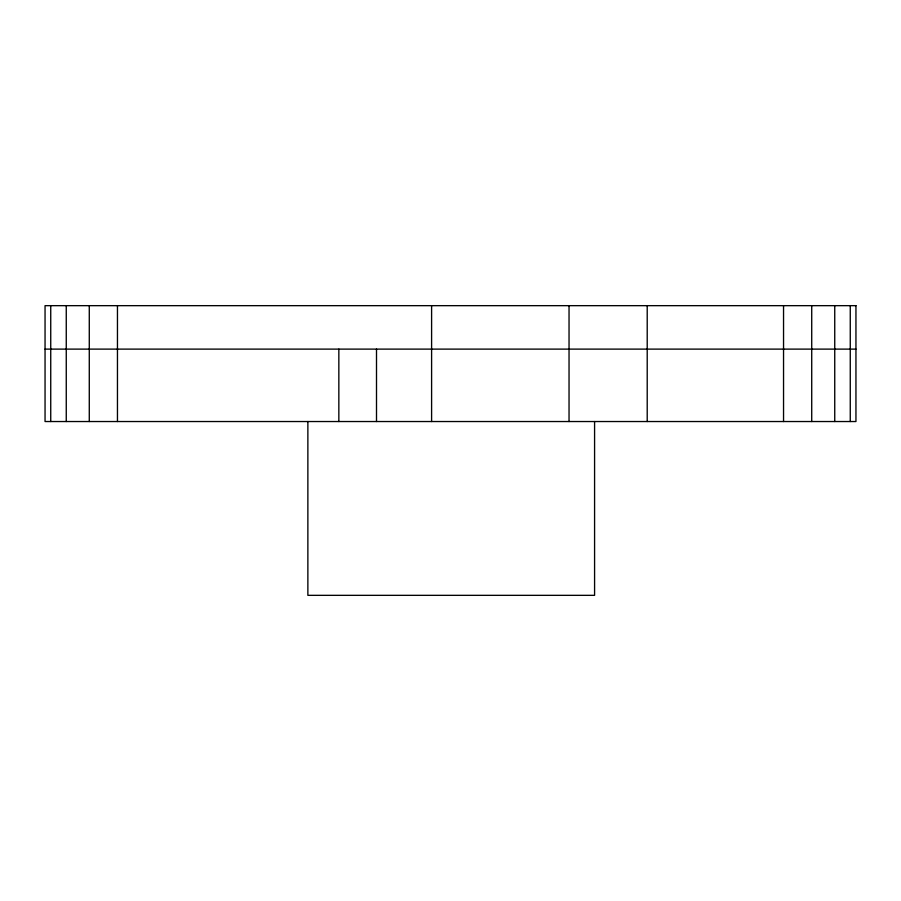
<?xml version="1.0" encoding="UTF-8"?>
<svg xmlns="http://www.w3.org/2000/svg" width="901" height="901" viewBox="0 0 901 901"><rect width="100%" height="100%" fill="white"/><g stroke="black" fill="none" stroke-linecap="round" stroke-linejoin="round"><path stroke-width="1.35" d="M45.05 349.115L855.95 349.115M850.262 305.664L850.262 421.533M834.743 305.664L834.743 421.533M811.722 305.664L811.722 421.533M783.543 305.664L783.543 421.533M647.211 305.664L647.211 421.533M594.581 421.533L594.581 595.336L307.872 595.336L307.872 421.533M569.038 305.664L569.038 421.533M431.602 305.664L431.602 421.533M376.505 349.115L376.505 421.533M338.844 349.115L338.844 421.533M117.457 305.664L117.457 421.533M89.278 305.664L89.278 421.533M66.257 305.664L66.257 421.533M50.738 305.664L50.738 421.533M855.95 305.664L45.05 305.664L45.05 421.533L855.95 421.533L855.95 305.664"/></g></svg>
